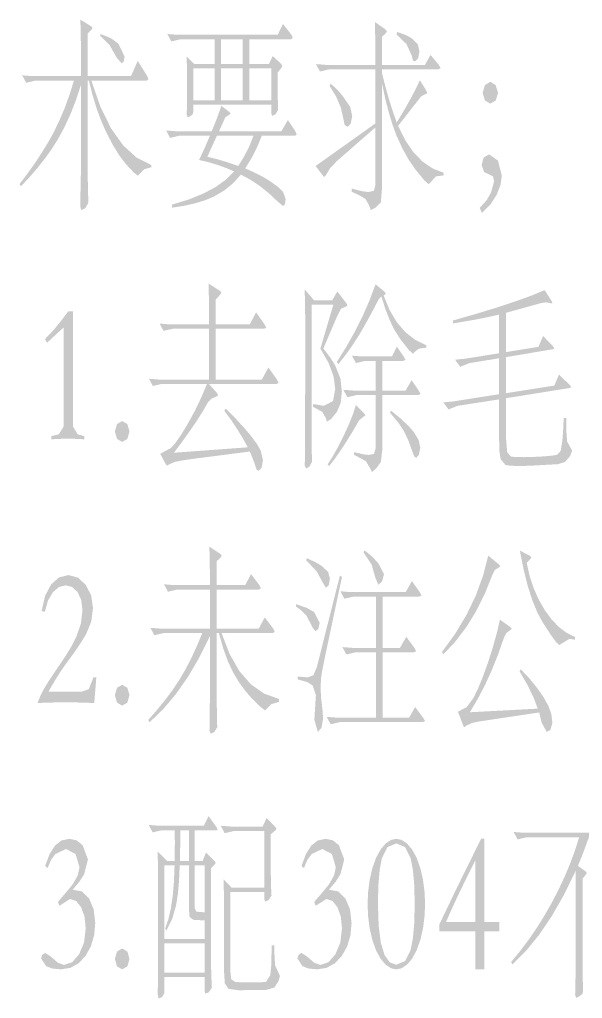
# Model space of a CAD drawing. Header units: millimetres. Extents: x 2834 to 3044, y 1462 to 1759.
# Drawn here: x 2886.77 to 2904.2, y 1529.57 to 1559.88 of the extents above; entities that cross this region are included whole.
import ezdxf

# ---------------------------------------------------------------- set-up
doc = ezdxf.new("R2010")
doc.units = ezdxf.units.MM
doc.layers.add('PDF_实体填充', color=7, linetype='Continuous')

msp = doc.modelspace()

# ---------------------------------------------------------------- hatches: boundary and pattern name
at = {"layer": 'PDF_实体填充', "transparency": 33554559}
h = msp.add_hatch(color=256, dxfattribs=at)
h.paths.add_polyline_path([(2890.857, 1555.307), (2890.624, 1555.239), (2890.462, 1555.071), (2890.431, 1555.046), (2890.314, 1555.135), (2890.066, 1555.4), (2889.86, 1555.671), (2889.651, 1556.01), (2889.441, 1556.419), (2889.289, 1556.768), (2889.151, 1557.147), (2889.028, 1557.554), (2888.919, 1557.989), (2888.88, 1557.989), (2888.882, 1555.021), (2888.889, 1554.674), (2888.902, 1554.208), (2888.806, 1554.034), (2888.68, 1553.978), (2888.649, 1554.096), (2888.669, 1555.054), (2888.671, 1557.853), (2888.519, 1557.386), (2888.348, 1556.949), (2888.16, 1556.542), (2887.954, 1556.164), (2887.771, 1555.875), (2887.565, 1555.586), (2887.336, 1555.295), (2887.085, 1555.004), (2886.811, 1554.711), (2886.772, 1554.785), (2887.021, 1555.115), (2887.25, 1555.437), (2887.458, 1555.753), (2887.647, 1556.061), (2887.815, 1556.363), (2888.003, 1556.746), (2888.172, 1557.145), (2888.323, 1557.559), (2888.454, 1557.989), (2887.267, 1557.989), (2886.976, 1557.921), (2886.854, 1558.151), (2887.172, 1558.126), (2888.671, 1558.126), (2888.671, 1558.971), (2888.667, 1559.411), (2888.654, 1559.877), (2888.993, 1559.666), (2889.032, 1559.623), (2889.006, 1559.573), (2888.88, 1559.442), (2888.88, 1558.126), (2890.223, 1558.126), (2890.431, 1558.598), (2890.731, 1558.12), (2890.762, 1558.027), (2890.714, 1557.989), (2888.993, 1557.989), (2889.277, 1557.175), (2889.606, 1556.506), (2889.979, 1555.982), (2890.396, 1555.603), (2890.857, 1555.369)], flags=0)
h.paths.add_polyline_path([(2889.28, 1559.43), (2889.6, 1559.3), (2889.832, 1559.132), (2890.023, 1558.735), (2889.997, 1558.579), (2889.936, 1558.517), (2889.775, 1558.704), (2889.561, 1559.085), (2889.267, 1559.374)], flags=0)
h = msp.add_hatch(color=256, dxfattribs=at)
h.paths.add_polyline_path([(2895.191, 1559.405), (2895.234, 1559.306), (2895.174, 1559.269), (2893.883, 1559.269), (2893.883, 1558.505), (2894.496, 1558.505), (2894.609, 1558.747), (2894.874, 1558.505), (2894.908, 1558.443), (2894.887, 1558.393), (2894.761, 1558.232), (2894.761, 1557.667), (2894.778, 1557.083), (2894.695, 1556.94), (2894.591, 1556.897), (2894.565, 1556.977), (2894.565, 1557.244), (2892.157, 1557.244), (2892.157, 1557.046), (2892.135, 1556.946), (2892.057, 1556.884), (2891.975, 1556.853), (2891.948, 1556.928), (2891.957, 1557.319), (2891.957, 1558.126), (2891.954, 1558.44), (2891.944, 1558.735), (2892.179, 1558.505), (2892.809, 1558.505), (2892.809, 1559.269), (2891.762, 1559.269), (2891.47, 1559.2), (2891.349, 1559.43), (2891.666, 1559.405), (2894.765, 1559.405), (2894.93, 1559.741)], flags=0)
h.paths.add_polyline_path([(2893.683, 1558.505), (2893.683, 1559.269), (2893.005, 1559.269), (2893.005, 1558.505)], flags=0)
h.paths.add_polyline_path([(2894.565, 1557.381), (2894.565, 1558.368), (2893.883, 1558.368), (2893.883, 1557.381)], flags=0)
h.paths.add_polyline_path([(2893.683, 1557.381), (2893.683, 1558.368), (2893.005, 1558.368), (2893.005, 1557.381)], flags=0)
h.paths.add_polyline_path([(2892.809, 1557.381), (2892.809, 1558.368), (2892.157, 1558.368), (2892.157, 1557.381)], flags=0)
h.paths.add_polyline_path([(2895.313, 1556.419), (2895.356, 1556.313), (2895.295, 1556.282), (2894.274, 1556.282), (2894.132, 1555.935), (2893.961, 1555.598), (2893.761, 1555.27), (2894.039, 1555.146), (2894.292, 1555.016), (2894.522, 1554.879), (2894.789, 1554.686), (2894.93, 1554.543), (2895.013, 1554.32), (2894.987, 1554.158), (2894.934, 1554.102), (2894.748, 1554.258), (2894.484, 1554.507), (2894.209, 1554.727), (2893.923, 1554.917), (2893.626, 1555.077), (2893.38, 1554.806), (2893.099, 1554.578), (2892.783, 1554.394), (2892.515, 1554.282), (2892.209, 1554.188), (2891.867, 1554.111), (2891.488, 1554.053), (2891.488, 1554.146), (2892.01, 1554.306), (2892.463, 1554.49), (2892.849, 1554.696), (2893.165, 1554.925), (2893.413, 1555.177), (2893.16, 1555.285), (2892.895, 1555.38), (2892.619, 1555.462), (2892.331, 1555.531), (2892.491, 1555.874), (2892.666, 1556.282), (2891.722, 1556.282), (2891.431, 1556.214), (2891.31, 1556.443), (2891.627, 1556.419), (2892.722, 1556.419), (2892.888, 1556.83), (2893.022, 1557.207), (2893.27, 1557.015), (2893.305, 1556.971), (2893.27, 1556.934), (2893.144, 1556.853), (2892.948, 1556.419), (2894.878, 1556.419), (2895.082, 1556.766)], flags=0)
h.paths.add_polyline_path([(2894.017, 1556.282), (2892.883, 1556.282), (2892.587, 1555.63), (2892.881, 1555.557), (2893.2, 1555.462), (2893.544, 1555.344), (2893.731, 1555.647), (2893.889, 1555.96)], flags=0)
h = msp.add_hatch(color=256, dxfattribs=at)
h.paths.add_polyline_path([(2899.907, 1555.053), (2899.664, 1555.021), (2899.485, 1554.823), (2899.442, 1554.779), (2899.313, 1554.891), (2899.038, 1555.226), (2898.816, 1555.547), (2898.617, 1555.905), (2898.438, 1556.301), (2898.316, 1556.636), (2898.201, 1557.015), (2898.094, 1557.437), (2897.994, 1557.903), (2897.994, 1554.643), (2897.96, 1554.22), (2897.803, 1554.059), (2897.647, 1553.978), (2897.603, 1554.109), (2897.486, 1554.32), (2897.325, 1554.421), (2897.051, 1554.55), (2897.06, 1554.643), (2897.381, 1554.564), (2897.569, 1554.537), (2897.742, 1554.574), (2897.79, 1554.748), (2897.79, 1556.537), (2896.595, 1555.493), (2896.399, 1555.292), (2896.265, 1555.071), (2896.212, 1555.003), (2896.173, 1555.034), (2895.939, 1555.344), (2897.79, 1556.661), (2897.79, 1558.337), (2896.365, 1558.337), (2896.073, 1558.269), (2895.952, 1558.499), (2896.269, 1558.474), (2897.79, 1558.474), (2897.79, 1558.896), (2897.786, 1559.331), (2897.773, 1559.803), (2898.086, 1559.585), (2898.151, 1559.511), (2898.09, 1559.43), (2897.994, 1559.343), (2897.994, 1558.474), (2899.325, 1558.474), (2899.498, 1558.784), (2899.755, 1558.474), (2899.811, 1558.368), (2899.737, 1558.337), (2897.994, 1558.337), (2897.994, 1558.225), (2898.1, 1557.806), (2898.211, 1557.41), (2898.328, 1557.039), (2898.451, 1556.692), (2898.664, 1557.043), (2898.854, 1557.378), (2899.022, 1557.695), (2899.168, 1557.996), (2899.338, 1557.729), (2899.398, 1557.598), (2899.325, 1557.561), (2899.207, 1557.499), (2898.494, 1556.586), (2898.716, 1556.139), (2898.969, 1555.77), (2899.251, 1555.479), (2899.564, 1555.267), (2899.907, 1555.133)], flags=0)
h.paths.add_polyline_path([(2898.464, 1559.492), (2898.718, 1559.405), (2898.907, 1559.306), (2899.107, 1559.107), (2899.155, 1558.884), (2899.112, 1558.673), (2899.02, 1558.579), (2898.955, 1558.61), (2898.912, 1558.772), (2898.755, 1559.116), (2898.442, 1559.418)], flags=0)
h.paths.add_polyline_path([(2896.412, 1557.89), (2896.595, 1557.721), (2896.769, 1557.524), (2897.008, 1557.176), (2897.073, 1556.89), (2897.025, 1556.648), (2896.925, 1556.555), (2896.838, 1556.617), (2896.795, 1556.828), (2896.719, 1557.155), (2896.577, 1557.488), (2896.369, 1557.828)], flags=0)
h = msp.add_hatch(color=256, dxfattribs=at)
h.paths.add_polyline_path([(2901.35, 1557.952), (2901.515, 1557.847), (2901.589, 1557.605), (2901.515, 1557.369), (2901.346, 1557.275), (2901.181, 1557.375), (2901.111, 1557.611), (2901.181, 1557.847)], flags=0)
h.paths.add_polyline_path([(2901.02, 1554.047), (2901.236, 1554.284), (2901.372, 1554.525), (2901.467, 1554.872), (2901.433, 1555.021), (2901.35, 1555.065), (2901.154, 1555.158), (2901.081, 1555.375), (2901.141, 1555.605), (2901.311, 1555.704), (2901.585, 1555.512), (2901.706, 1555.046), (2901.665, 1554.753), (2901.541, 1554.444), (2901.348, 1554.144), (2901.089, 1553.891)], flags=0)
for points in [[(2892.635, 1548.595), (2892.879, 1548.322), (2892.922, 1548.241), (2892.853, 1548.198), (2892.714, 1548.142), (2892.614, 1548.042), (2892.47, 1547.788), (2892.292, 1547.504), (2892.08, 1547.188), (2891.833, 1546.842), (2891.553, 1546.465), (2893.839, 1546.633), (2893.672, 1546.934), (2893.495, 1547.223), (2893.309, 1547.499), (2893.114, 1547.763), (2893.157, 1547.837), (2893.472, 1547.513), (2893.727, 1547.236), (2893.922, 1547.005), (2894.125, 1546.735), (2894.239, 1546.533), (2894.309, 1546.229), (2894.265, 1545.999), (2894.174, 1545.906), (2894.109, 1545.944), (2894.048, 1546.136), (2893.905, 1546.502), (2892.21, 1546.285), (2891.818, 1546.229), (2891.592, 1546.186), (2891.401, 1546.105), (2891.34, 1546.062), (2891.305, 1546.099), (2891.127, 1546.434), (2891.462, 1546.614), (2891.597, 1546.766), (2891.769, 1547.014), (2891.979, 1547.359), (2892.198, 1547.759), (2892.396, 1548.171), (2892.575, 1548.595), (2891.175, 1548.595), (2890.897, 1548.533), (2890.78, 1548.756), (2891.084, 1548.731), (2892.635, 1548.731), (2892.635, 1550.302), (2891.518, 1550.302), (2891.227, 1550.24), (2891.106, 1550.464), (2891.423, 1550.439), (2892.635, 1550.439), (2892.635, 1551.097), (2892.632, 1551.401), (2892.622, 1551.706), (2892.979, 1551.476), (2893.022, 1551.42), (2892.979, 1551.352), (2892.848, 1551.215), (2892.848, 1550.439), (2893.9, 1550.439), (2894.096, 1550.812), (2894.357, 1550.439), (2894.413, 1550.333), (2894.335, 1550.302), (2892.848, 1550.302), (2892.848, 1548.731), (2894.274, 1548.731), (2894.478, 1549.104), (2894.744, 1548.731), (2894.796, 1548.626), (2894.722, 1548.595)], [(2903.702, 1547.546), (2903.708, 1547.08), (2903.728, 1546.813), (2903.854, 1546.583), (2903.884, 1546.533), (2903.819, 1546.36), (2903.663, 1546.179), (2903.441, 1546.111), (2902.556, 1546.062), (2902.228, 1546.055), (2901.972, 1546.063), (2901.82, 1546.086), (2901.668, 1546.266), (2901.632, 1546.504), (2901.62, 1546.918), (2901.62, 1548.117), (2900.338, 1547.918), (2900.055, 1547.806), (2899.894, 1548.024), (2900.207, 1548.055), (2901.62, 1548.278), (2901.62, 1549.39), (2900.703, 1549.241), (2900.42, 1549.129), (2900.255, 1549.346), (2900.568, 1549.377), (2901.62, 1549.545), (2901.62, 1550.743), (2901.377, 1550.687), (2901.113, 1550.631), (2900.829, 1550.576), (2900.198, 1550.47), (2900.185, 1550.557), (2900.938, 1550.774), (2901.599, 1550.976), (2902.168, 1551.165), (2902.646, 1551.34), (2903.032, 1551.501), (2903.25, 1551.159), (2903.276, 1551.097), (2903.237, 1551.091), (2903.071, 1551.122), (2902.937, 1551.103), (2901.837, 1550.799), (2901.837, 1549.582), (2902.837, 1549.744), (2902.985, 1550.079), (2903.289, 1549.762), (2903.332, 1549.694), (2903.284, 1549.669), (2901.837, 1549.427), (2901.837, 1548.309), (2903.332, 1548.545), (2903.476, 1548.887), (2903.815, 1548.558), (2903.854, 1548.496), (2903.815, 1548.471), (2901.837, 1548.154), (2901.837, 1546.906), (2901.872, 1546.478), (2901.989, 1546.347), (2902.128, 1546.333), (2902.38, 1546.328), (2902.693, 1546.335), (2903.015, 1546.353), (2903.281, 1546.378), (2903.419, 1546.403), (2903.528, 1546.521), (2903.58, 1546.831), (2903.602, 1547.116), (2903.623, 1547.546)], [(2888.776, 1546.881), (2888.536, 1546.895), (2888.267, 1546.9), (2887.999, 1546.895), (2887.759, 1546.881), (2887.759, 1546.981), (2887.985, 1547.036), (2888.137, 1547.279), (2888.137, 1550.346), (2887.62, 1549.868), (2887.559, 1549.986), (2887.772, 1550.205), (2888.013, 1550.491), (2888.28, 1550.843), (2888.424, 1550.843), (2888.424, 1547.279), (2888.576, 1547.03), (2888.776, 1546.981)], [(2889.949, 1546.8), (2889.788, 1546.894), (2889.723, 1547.123), (2889.788, 1547.353), (2889.949, 1547.446), (2890.11, 1547.353), (2890.175, 1547.123), (2890.11, 1546.894)], [(2894.809, 1538.753), (2894.561, 1538.679), (2894.409, 1538.517), (2894.378, 1538.486), (2894.259, 1538.573), (2893.987, 1538.834), (2893.768, 1539.084), (2893.566, 1539.361), (2893.383, 1539.666), (2893.22, 1540.014), (2893.074, 1540.419), (2892.944, 1540.883), (2892.875, 1540.883), (2892.877, 1538.745), (2892.892, 1537.965), (2892.801, 1537.816), (2892.696, 1537.766), (2892.653, 1537.853), (2892.664, 1538.747), (2892.666, 1540.79), (2892.337, 1540.123), (2891.985, 1539.522), (2891.611, 1538.988), (2891.215, 1538.521), (2890.797, 1538.12), (2890.758, 1538.194), (2891.037, 1538.513), (2891.289, 1538.823), (2891.513, 1539.125), (2891.71, 1539.418), (2891.893, 1539.728), (2892.075, 1540.076), (2892.254, 1540.461), (2892.431, 1540.883), (2891.236, 1540.883), (2890.945, 1540.815), (2890.823, 1541.044), (2891.14, 1541.02), (2892.666, 1541.02), (2892.666, 1542.23), (2891.658, 1542.23), (2891.366, 1542.162), (2891.245, 1542.392), (2891.562, 1542.367), (2892.666, 1542.367), (2892.664, 1542.836), (2892.658, 1543.234), (2892.649, 1543.559), (2892.979, 1543.342), (2893.035, 1543.28), (2892.983, 1543.205), (2892.875, 1543.106), (2892.875, 1542.367), (2893.761, 1542.367), (2893.939, 1542.709), (2894.205, 1542.355), (2894.244, 1542.268), (2894.187, 1542.23), (2892.875, 1542.23), (2892.875, 1541.02), (2894.178, 1541.02), (2894.365, 1541.367), (2894.635, 1541.007), (2894.674, 1540.92), (2894.617, 1540.883), (2893.027, 1540.883), (2893.276, 1540.233), (2893.579, 1539.704), (2893.935, 1539.295), (2894.345, 1539.007), (2894.809, 1538.84)], [(2889.084, 1538.716), (2888.847, 1538.726), (2888.551, 1538.733), (2887.852, 1538.733), (2887.562, 1538.726), (2887.328, 1538.716), (2887.422, 1538.952), (2887.537, 1539.175), (2887.701, 1539.438), (2888.186, 1540.156), (2888.384, 1540.483), (2888.532, 1540.771), (2888.672, 1541.183), (2888.719, 1541.597), (2888.681, 1541.906), (2888.567, 1542.15), (2888.401, 1542.308), (2888.198, 1542.361), (2887.99, 1542.306), (2887.802, 1542.143), (2887.651, 1541.887), (2887.554, 1541.541), (2887.454, 1541.566), (2887.562, 1542.035), (2887.746, 1542.386), (2887.991, 1542.605), (2888.285, 1542.677), (2888.578, 1542.601), (2888.824, 1542.373), (2888.99, 1542.044), (2889.045, 1541.653), (2888.993, 1541.243), (2888.837, 1540.858), (2888.677, 1540.593), (2888.469, 1540.287), (2888.215, 1539.939), (2888.055, 1539.712), (2887.871, 1539.42), (2887.663, 1539.064), (2888.684, 1539.064), (2888.915, 1539.144), (2889.058, 1539.511), (2889.149, 1539.511)], [(2889.949, 1538.635), (2889.788, 1538.728), (2889.723, 1538.958), (2889.788, 1539.188), (2889.949, 1539.281), (2890.11, 1539.188), (2890.175, 1538.958), (2890.11, 1538.728)], [(2887.641, 1533.606), (2887.563, 1533.668), (2887.702, 1534.04), (2887.867, 1534.301), (2888.068, 1534.46), (2888.315, 1534.512), (2888.539, 1534.463), (2888.724, 1534.314), (2888.889, 1533.873), (2888.771, 1533.413), (2888.626, 1533.185), (2888.415, 1532.935), (2888.701, 1532.884), (2888.923, 1532.668), (2889.067, 1532.328), (2889.115, 1531.904), (2889.081, 1531.524), (2888.981, 1531.184), (2888.815, 1530.886), (2888.597, 1530.655), (2888.342, 1530.516), (2888.05, 1530.47), (2887.786, 1530.495), (2887.593, 1530.569), (2887.437, 1530.812), (2887.476, 1530.923), (2887.567, 1530.979), (2887.737, 1530.867), (2887.962, 1530.672), (2888.15, 1530.607), (2888.399, 1530.689), (2888.615, 1530.936), (2888.768, 1531.301), (2888.819, 1531.737), (2888.784, 1532.098), (2888.68, 1532.389), (2888.527, 1532.584), (2888.337, 1532.65), (2888.006, 1532.438), (2887.959, 1532.556), (2888.15, 1532.78), (2888.415, 1533.098), (2888.575, 1533.382), (2888.628, 1533.631), (2888.506, 1534.04), (2888.211, 1534.196), (2887.88, 1534.04), (2887.744, 1533.857)], [(2895.578, 1533.606), (2895.5, 1533.668), (2895.639, 1534.04), (2895.804, 1534.301), (2896.005, 1534.46), (2896.252, 1534.512), (2896.476, 1534.463), (2896.66, 1534.314), (2896.826, 1533.873), (2896.708, 1533.413), (2896.563, 1533.185), (2896.352, 1532.935), (2896.638, 1532.884), (2896.86, 1532.668), (2897.004, 1532.328), (2897.052, 1531.904), (2897.018, 1531.524), (2896.918, 1531.184), (2896.752, 1530.886), (2896.533, 1530.655), (2896.278, 1530.516), (2895.987, 1530.47), (2895.723, 1530.495), (2895.53, 1530.569), (2895.374, 1530.812), (2895.413, 1530.923), (2895.504, 1530.979), (2895.674, 1530.867), (2895.899, 1530.672), (2896.087, 1530.607), (2896.335, 1530.689), (2896.552, 1530.936), (2896.705, 1531.301), (2896.756, 1531.737), (2896.721, 1532.098), (2896.617, 1532.389), (2896.464, 1532.584), (2896.274, 1532.65), (2895.943, 1532.438), (2895.895, 1532.556), (2896.087, 1532.78), (2896.352, 1533.098), (2896.512, 1533.382), (2896.565, 1533.631), (2896.443, 1534.04), (2896.147, 1534.196), (2895.817, 1534.04), (2895.681, 1533.857)], [(2889.949, 1530.47), (2889.788, 1530.563), (2889.723, 1530.793), (2889.788, 1531.023), (2889.949, 1531.116), (2890.11, 1531.023), (2890.175, 1530.793), (2890.11, 1530.563)]]:
    msp.add_hatch(color=256, dxfattribs=at).paths.add_polyline_path(points)
h = msp.add_hatch(color=256, dxfattribs=at)
h.paths.add_polyline_path([(2899.373, 1549.787), (2899.368, 1549.719), (2899.134, 1549.688), (2899.016, 1549.595), (2898.955, 1549.532), (2898.824, 1549.649), (2898.551, 1549.998), (2898.388, 1550.257), (2898.238, 1550.56), (2898.101, 1550.909), (2897.977, 1551.302), (2897.895, 1551.221), (2897.674, 1550.798), (2897.468, 1550.424), (2897.278, 1550.098), (2897.085, 1549.797), (2896.874, 1549.501), (2896.643, 1549.21), (2896.595, 1549.272), (2896.896, 1549.756), (2897.167, 1550.238), (2897.407, 1550.72), (2897.616, 1551.201), (2897.795, 1551.681), (2898.069, 1551.457), (2898.116, 1551.389), (2898.047, 1551.333), (2898.227, 1550.89), (2898.449, 1550.514), (2898.714, 1550.204), (2899.022, 1549.962)], flags=0)
h.paths.add_polyline_path([(2896.895, 1551.091), (2896.926, 1551.029), (2896.886, 1550.998), (2896.721, 1550.917), (2896.613, 1550.706), (2896.178, 1549.694), (2896.391, 1549.415), (2896.543, 1549.172), (2896.708, 1548.763), (2896.752, 1548.359), (2896.717, 1548.011), (2896.6, 1547.732), (2896.417, 1547.508), (2896.291, 1547.428), (2896.256, 1547.533), (2896.143, 1547.732), (2895.861, 1547.887), (2895.865, 1547.974), (2896.195, 1547.918), (2896.478, 1548.067), (2896.547, 1548.44), (2896.496, 1548.827), (2896.343, 1549.243), (2896.087, 1549.688), (2896.487, 1551.048), (2895.813, 1551.048), (2895.814, 1546.903), (2895.817, 1546.571), (2895.83, 1546.186), (2895.743, 1546.03), (2895.643, 1545.975), (2895.604, 1546.068), (2895.615, 1546.968), (2895.617, 1550.619), (2895.613, 1551.054), (2895.6, 1551.526), (2895.891, 1551.184), (2896.452, 1551.184), (2896.613, 1551.457)], flags=0)
h.paths.add_polyline_path([(2899.134, 1548.39), (2899.186, 1548.284), (2899.116, 1548.253), (2898.003, 1548.253), (2898.003, 1546.546), (2897.96, 1546.179), (2897.812, 1545.975), (2897.682, 1545.869), (2897.647, 1545.95), (2897.498, 1546.203), (2897.13, 1546.403), (2897.134, 1546.484), (2897.41, 1546.419), (2897.577, 1546.397), (2897.747, 1546.428), (2897.799, 1546.614), (2897.799, 1548.253), (2897.212, 1548.253), (2896.921, 1548.185), (2896.799, 1548.415), (2897.117, 1548.39), (2897.799, 1548.39), (2897.799, 1549.309), (2897.478, 1549.309), (2897.186, 1549.241), (2897.065, 1549.47), (2897.382, 1549.446), (2898.303, 1549.446), (2898.455, 1549.75), (2898.668, 1549.446), (2898.725, 1549.34), (2898.651, 1549.309), (2898.003, 1549.309), (2898.003, 1548.39), (2898.725, 1548.39), (2898.912, 1548.713)], flags=0)
h.paths.add_polyline_path([(2897.438, 1547.695), (2897.482, 1547.62), (2897.417, 1547.577), (2897.282, 1547.465), (2897.077, 1547.105), (2896.826, 1546.707), (2896.575, 1546.333), (2896.36, 1546.055), (2896.313, 1546.105), (2896.484, 1546.376), (2896.655, 1546.685), (2896.826, 1547.03), (2896.982, 1547.374), (2897.102, 1547.679), (2897.186, 1547.943)], flags=0)
h.paths.add_polyline_path([(2898.277, 1547.769), (2898.582, 1547.516), (2898.816, 1547.294), (2898.981, 1547.105), (2899.131, 1546.856), (2899.181, 1546.62), (2899.138, 1546.403), (2899.06, 1546.31), (2898.994, 1546.347), (2898.938, 1546.496), (2898.811, 1546.845), (2898.681, 1547.123), (2898.507, 1547.39), (2898.242, 1547.707)], flags=0)
h = msp.add_hatch(color=256, dxfattribs=at)
h.paths.add_polyline_path([(2897.451, 1543.447), (2897.689, 1543.25), (2897.882, 1543.044), (2898.056, 1542.709), (2897.999, 1542.479), (2897.882, 1542.379), (2897.79, 1542.591), (2897.675, 1543), (2897.425, 1543.373)], flags=0)
h.paths.add_polyline_path([(2895.669, 1543.199), (2895.92, 1543.084), (2896.108, 1542.976), (2896.326, 1542.777), (2896.382, 1542.566), (2896.347, 1542.367), (2896.26, 1542.28), (2896.152, 1542.46), (2895.978, 1542.785), (2895.648, 1543.137)], flags=0)
h.paths.add_polyline_path([(2896.756, 1542.622), (2896.234, 1540.169), (2896.141, 1539.706), (2896.104, 1539.461), (2896.095, 1539.12), (2896.111, 1538.859), (2896.156, 1538.474), (2896.169, 1538.219), (2896.121, 1537.946), (2896.008, 1537.822), (2895.9, 1538.201), (2895.948, 1538.958), (2895.848, 1539.262), (2895.682, 1539.365), (2895.378, 1539.449), (2895.387, 1539.536), (2895.695, 1539.511), (2895.869, 1539.573), (2895.974, 1539.815), (2896.691, 1542.659)], flags=0)
h.paths.add_polyline_path([(2899.273, 1538.256), (2899.329, 1538.157), (2899.255, 1538.126), (2896.695, 1538.126), (2896.404, 1538.058), (2896.282, 1538.288), (2896.6, 1538.263), (2897.808, 1538.263), (2897.808, 1540.287), (2897.182, 1540.287), (2896.891, 1540.219), (2896.769, 1540.448), (2897.086, 1540.424), (2897.808, 1540.424), (2897.808, 1542.013), (2897.121, 1542.013), (2896.83, 1541.945), (2896.708, 1542.175), (2897.025, 1542.15), (2898.729, 1542.15), (2898.921, 1542.491), (2899.164, 1542.15), (2899.22, 1542.044), (2899.147, 1542.013), (2898.016, 1542.013), (2898.016, 1540.424), (2898.551, 1540.424), (2898.747, 1540.765), (2898.999, 1540.424), (2899.055, 1540.318), (2898.981, 1540.287), (2898.016, 1540.287), (2898.016, 1538.263), (2898.834, 1538.263), (2899.021, 1538.592)], flags=0)
h.paths.add_polyline_path([(2895.335, 1541.777), (2895.667, 1541.661), (2895.891, 1541.535), (2896.065, 1541.2), (2896.026, 1541.013), (2895.935, 1540.939), (2895.852, 1541.044), (2895.652, 1541.429), (2895.507, 1541.574), (2895.326, 1541.709)], flags=0)
h = msp.add_hatch(color=256, dxfattribs=at)
h.paths.add_polyline_path([(2903.967, 1540.678), (2903.802, 1540.703), (2903.524, 1540.535), (2903.489, 1540.51), (2903.398, 1540.588), (2903.226, 1540.822), (2902.972, 1541.212), (2902.803, 1541.526), (2902.647, 1541.905), (2902.506, 1542.349), (2902.378, 1542.859), (2902.263, 1543.435), (2902.589, 1543.267), (2902.619, 1543.23), (2902.598, 1543.187), (2902.476, 1543.056), (2902.565, 1542.657), (2902.688, 1542.28), (2902.845, 1541.925), (2903.037, 1541.591), (2903.251, 1541.299), (2903.478, 1541.065), (2903.716, 1540.886), (2903.967, 1540.765)], flags=0)
h.paths.add_polyline_path([(2901.624, 1543), (2901.659, 1542.944), (2901.594, 1542.901), (2901.494, 1542.839), (2901.424, 1542.709), (2901.183, 1542.108), (2900.91, 1541.559), (2900.603, 1541.061), (2900.263, 1540.614), (2899.89, 1540.219), (2899.855, 1540.299), (2900.264, 1540.864), (2900.612, 1541.444), (2900.898, 1542.04), (2901.122, 1542.652), (2901.285, 1543.28)], flags=0)
h.paths.add_polyline_path([(2902.293, 1539.759), (2902.552, 1539.487), (2902.789, 1539.194), (2902.993, 1538.905), (2903.145, 1538.635), (2903.24, 1538.371), (2903.271, 1538.101), (2903.211, 1537.884), (2903.093, 1537.822), (2902.937, 1538.114), (2902.863, 1538.424), (2900.988, 1538.143), (2900.79, 1538.101), (2900.607, 1538.014), (2900.542, 1537.965), (2900.516, 1538.002), (2900.346, 1538.449), (2900.616, 1538.586), (2900.833, 1538.884), (2900.966, 1539.155), (2901.12, 1539.536), (2901.282, 1539.984), (2901.429, 1540.448), (2901.555, 1540.897), (2901.646, 1541.299), (2901.976, 1541.063), (2902.015, 1541.013), (2901.946, 1540.958), (2901.841, 1540.877), (2901.772, 1540.74), (2901.592, 1540.225), (2901.396, 1539.736), (2901.185, 1539.274), (2900.958, 1538.839), (2900.716, 1538.43), (2902.819, 1538.542), (2902.683, 1538.899), (2902.495, 1539.284), (2902.254, 1539.697)], flags=0)
h = msp.add_hatch(color=256, dxfattribs=at)
h.paths.add_polyline_path([(2892.883, 1534.854), (2892.905, 1534.798), (2892.875, 1534.779), (2892.196, 1534.779), (2892.196, 1533.823), (2892.44, 1533.823), (2892.544, 1534.084), (2892.822, 1533.811), (2892.844, 1533.767), (2892.822, 1533.724), (2892.701, 1533.6), (2892.701, 1530.917), (2892.704, 1530.482), (2892.714, 1530.172), (2892.727, 1529.905), (2892.635, 1529.762), (2892.527, 1529.713), (2892.505, 1529.781), (2892.505, 1530.234), (2891.253, 1530.234), (2891.253, 1529.725), (2891.179, 1529.607), (2891.075, 1529.57), (2891.049, 1529.694), (2891.058, 1530.129), (2891.061, 1530.403), (2891.062, 1533.314), (2891.058, 1533.704), (2891.045, 1534.127), (2891.34, 1533.823), (2891.575, 1533.823), (2891.58, 1534.345), (2891.579, 1534.779), (2891.184, 1534.779), (2890.893, 1534.711), (2890.771, 1534.941), (2891.088, 1534.916), (2892.479, 1534.916), (2892.627, 1535.214)], flags=0)
h.paths.add_polyline_path([(2892.014, 1533.823), (2892.014, 1534.779), (2891.753, 1534.779), (2891.744, 1534.186), (2891.736, 1533.823)], flags=0)
h.paths.add_polyline_path([(2892.505, 1532.234), (2892.505, 1533.686), (2892.196, 1533.686), (2892.196, 1532.37), (2892.244, 1532.258)], flags=0)
h.paths.add_polyline_path([(2892.505, 1531.408), (2892.505, 1531.985), (2892.153, 1532.004), (2892.036, 1532.091), (2892.014, 1532.358), (2892.014, 1533.686), (2891.731, 1533.686), (2891.709, 1533.199), (2891.672, 1532.787), (2891.618, 1532.451), (2891.5, 1532.033), (2891.318, 1531.675), (2891.279, 1531.731), (2891.377, 1532.011), (2891.455, 1532.348), (2891.514, 1532.739), (2891.552, 1533.185), (2891.571, 1533.686), (2891.253, 1533.686), (2891.253, 1531.408)], flags=0)
h.paths.add_polyline_path([(2892.505, 1530.371), (2892.505, 1531.271), (2891.253, 1531.271), (2891.253, 1530.371)], flags=0)
h.paths.add_polyline_path([(2894.661, 1531.215), (2894.667, 1530.857), (2894.687, 1530.588), (2894.809, 1530.321), (2894.835, 1530.271), (2894.791, 1530.104), (2894.661, 1529.905), (2894.4, 1529.831), (2893.544, 1529.824), (2893.24, 1529.868), (2893.127, 1530.035), (2893.101, 1530.445), (2893.101, 1532.513), (2893.097, 1532.921), (2893.087, 1533.264), (2893.34, 1532.997), (2894.352, 1532.997), (2894.352, 1534.754), (2893.413, 1534.754), (2893.122, 1534.686), (2893.001, 1534.916), (2893.318, 1534.891), (2894.3, 1534.891), (2894.422, 1535.158), (2894.696, 1534.872), (2894.726, 1534.823), (2894.696, 1534.773), (2894.552, 1534.655), (2894.552, 1533.401), (2894.561, 1532.991), (2894.574, 1532.755), (2894.483, 1532.612), (2894.374, 1532.569), (2894.352, 1532.643), (2894.352, 1532.861), (2893.296, 1532.861), (2893.296, 1530.439), (2893.327, 1530.16), (2893.453, 1530.079), (2893.619, 1530.07), (2893.926, 1530.066), (2894.236, 1530.07), (2894.4, 1530.079), (2894.535, 1530.29), (2894.568, 1530.618), (2894.578, 1531.215)], flags=0)
h = msp.add_hatch(color=256, dxfattribs=at)
h.paths.add_polyline_path([(2906.01, 1534.668), (2906.049, 1534.587), (2905.997, 1534.562), (2904.402, 1534.562), (2904.223, 1534.073), (2904.063, 1533.674), (2904.297, 1533.506), (2904.336, 1533.457), (2904.31, 1533.407), (2904.206, 1533.277), (2904.207, 1530.529), (2904.21, 1530.216), (2904.223, 1529.806), (2904.206, 1529.719), (2904.115, 1529.638), (2904.006, 1529.588), (2903.976, 1529.688), (2903.995, 1530.523), (2903.997, 1533.531), (2903.634, 1532.785), (2903.255, 1532.122), (2902.862, 1531.54), (2902.455, 1531.042), (2902.033, 1530.625), (2901.994, 1530.7), (2902.268, 1531.031), (2902.529, 1531.377), (2902.779, 1531.74), (2903.016, 1532.119), (2903.241, 1532.513), (2903.452, 1532.917), (2903.644, 1533.324), (2903.816, 1533.733), (2903.969, 1534.146), (2904.102, 1534.562), (2902.485, 1534.562), (2902.194, 1534.494), (2902.072, 1534.723), (2902.389, 1534.699), (2905.514, 1534.699), (2905.697, 1535.096)], flags=0)
h.paths.add_polyline_path([(2904.558, 1532.991), (2904.838, 1532.772), (2905.08, 1532.572), (2905.284, 1532.389), (2905.532, 1532.15), (2905.71, 1531.942), (2905.875, 1531.668), (2905.897, 1531.451), (2905.862, 1531.215), (2905.775, 1531.11), (2905.697, 1531.159), (2905.627, 1531.358), (2905.498, 1531.653), (2905.258, 1532.041), (2905.045, 1532.331), (2904.802, 1532.621), (2904.528, 1532.91)], flags=0)
h = msp.add_hatch(color=256, dxfattribs=at)
h.paths.add_polyline_path([(2898.438, 1534.512), (2898.276, 1534.478), (2898.111, 1534.369), (2897.951, 1534.181), (2897.809, 1533.918), (2897.694, 1533.595), (2897.611, 1533.232), (2897.564, 1532.856), (2897.549, 1532.488), (2897.564, 1532.12), (2897.612, 1531.744), (2897.695, 1531.382), (2897.81, 1531.059), (2897.953, 1530.797), (2898.112, 1530.61), (2898.278, 1530.502), (2898.44, 1530.469), (2898.602, 1530.503), (2898.767, 1530.612), (2898.927, 1530.8), (2899.069, 1531.063), (2899.184, 1531.386), (2899.267, 1531.749), (2899.314, 1532.125), (2899.329, 1532.493), (2899.314, 1532.861), (2899.266, 1533.237), (2899.183, 1533.599), (2899.068, 1533.922), (2898.925, 1534.184), (2898.766, 1534.371), (2898.6, 1534.479), (2898.438, 1534.512)], flags=0)
h.paths.add_polyline_path([(2898.438, 1530.613), (2898.71, 1530.726), (2898.881, 1531.066), (2898.952, 1531.428), (2898.994, 1531.902), (2899.008, 1532.488), (2898.994, 1533.074), (2898.952, 1533.548), (2898.881, 1533.91), (2898.71, 1534.255), (2898.438, 1534.37), (2898.165, 1534.255), (2897.99, 1533.91), (2897.923, 1533.548), (2897.882, 1533.074), (2897.869, 1532.488), (2897.892, 1531.813), (2897.96, 1531.288), (2898.074, 1530.913), (2898.233, 1530.688)], flags=0)
h = msp.add_hatch(color=256, dxfattribs=at)
h.paths.add_polyline_path([(2901.063, 1534.512), (2901.168, 1534.512), (2901.168, 1531.935), (2901.629, 1531.935), (2901.629, 1531.65), (2901.168, 1531.65), (2901.168, 1530.47), (2900.881, 1530.47), (2900.881, 1531.65), (2899.768, 1531.65), (2899.768, 1531.855), (2900.285, 1532.935)], flags=0)
h.paths.add_polyline_path([(2900.881, 1531.935), (2900.881, 1533.842), (2900.656, 1533.39), (2900.453, 1532.973), (2900.272, 1532.592), (2900.113, 1532.246), (2899.977, 1531.935)], flags=0)

doc.saveas('drawing.dxf')
